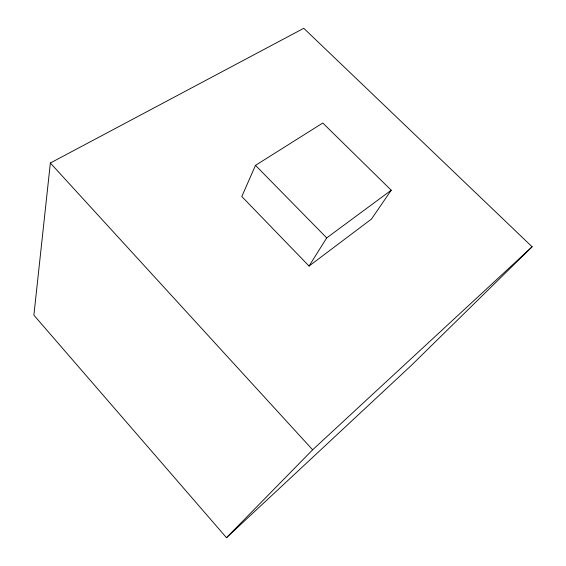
<?xml version="1.0" encoding="UTF-8"?>
<svg xmlns="http://www.w3.org/2000/svg" width="566" height="566" viewBox="0 0 566 566"><rect width="100%" height="100%" fill="white"/><g stroke="black" fill="none" stroke-linecap="round" stroke-linejoin="round"><path stroke-width="0.85" d="M50.353 163.008L33.889 315.177L226.492 537.7L411.284 365.452L532.111 246.776L303.772 28.3L50.353 163.008L312.644 449.8L226.492 537.7M255.492 165.364L241.809 196.529L309.057 266.062L371.466 219.07L391.226 190.226L322.79 123.013L255.492 165.364L326.709 237.904L309.057 266.062M312.644 449.8L532.111 246.776M326.709 237.904L391.226 190.226"/></g></svg>
